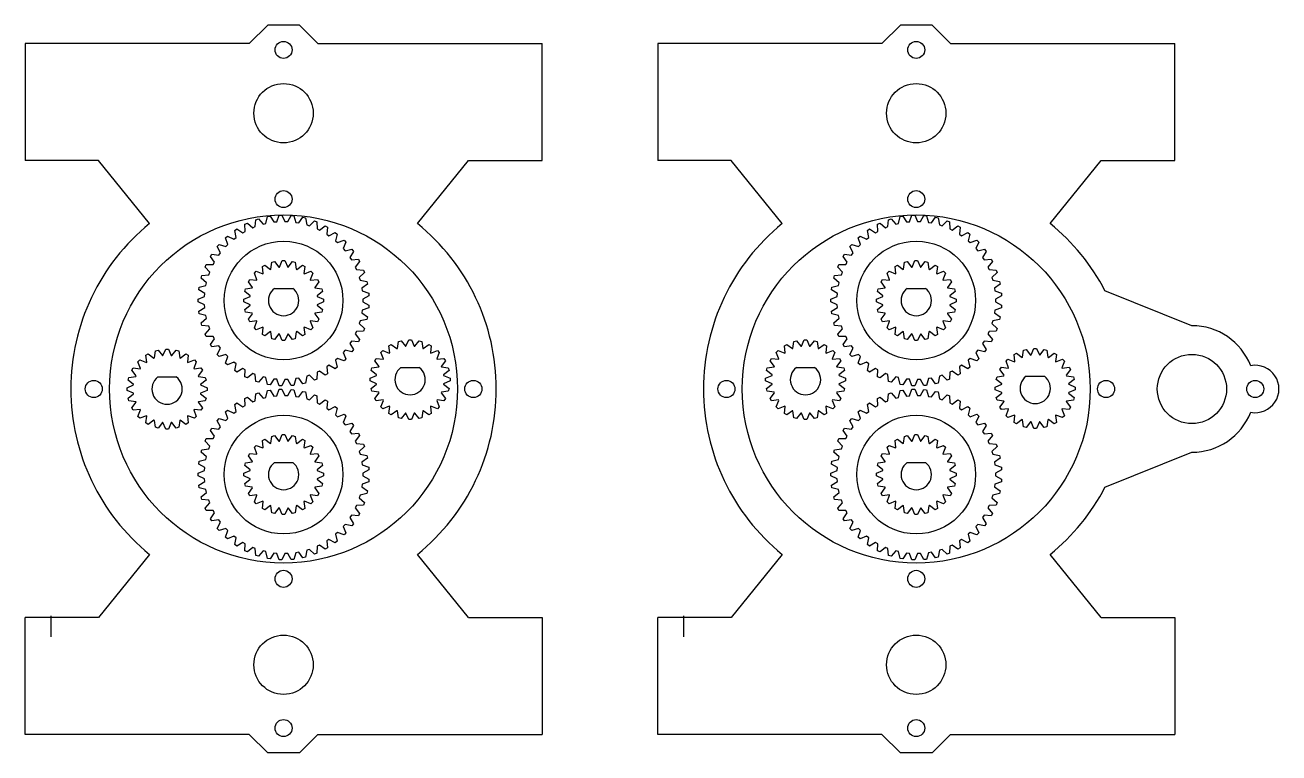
# Model space of a CAD drawing. Header units: inches. Extents: x -9.4 to 7.2, y 0.2 to 9.8.
# Drawn here: x -8.63 to -0.71, y 5.24 to 9.84 of the extents above; entities that cross this region are included whole.
import ezdxf

# ---------------------------------------------------------------- set-up
doc = ezdxf.new("R2010")
doc.units = ezdxf.units.IN
doc.header["$MEASUREMENT"] = 0
doc.layers.get('0').update_dxf_attribs({"lineweight": 25, "true_color": 0xffffff})

# ---------------------------------------------------------------- blocks, each defined once
blk = doc.blocks.new('bearing-gear')
for p, q in [((-0.2445, 0.4816), (-0.229, 0.4891)), ((-0.1751, 0.5109), (-0.1587, 0.5162)), ((-0.1294, 0.483), (-0.1125, 0.4872)), ((-0.1023, 0.5303), (-0.0853, 0.5333)), ((-0.0609, 0.4963), (-0.0436, 0.4981)), ((-0.0275, 0.5394), (-0.0102, 0.54)), ((0.0087, 0.4999), (0.0262, 0.4993)), ((0.0479, 0.5379), (0.065, 0.5361)), ((0.0782, 0.4938), (0.0954, 0.4908)), ((0.1223, 0.526), (0.139, 0.5219)), ((0.1462, 0.4782), (0.1628, 0.4728)), ((0.1943, 0.5039), (0.2103, 0.4974)), ((-0.3677, 0.3955), (-0.3549, 0.4071)), ((-0.3147, 0.3886), (-0.3009, 0.3993)), ((-0.3091, 0.4429), (-0.2948, 0.4525)), ((-0.2575, 0.4286), (-0.2424, 0.4373)), ((-0.1954, 0.4603), (-0.1792, 0.4668)), ((0.2113, 0.4532), (0.227, 0.4455)), ((0.2625, 0.472), (0.2775, 0.4633)), ((0.2723, 0.4193), (0.2868, 0.4096)), ((0.3257, 0.4308), (0.3393, 0.4202)), ((-0.4192, 0.3405), (-0.4081, 0.3537)), ((-0.3657, 0.341), (-0.3536, 0.3536)), ((0.328, 0.3774), (0.341, 0.3657)), ((0.3774, 0.328), (0.3886, 0.3147)), ((0.3825, 0.3813), (0.3944, 0.3689)), ((0.4318, 0.3244), (0.4419, 0.3104)), ((-0.4625, 0.2788), (-0.4534, 0.2935)), ((-0.4455, 0.227), (-0.4373, 0.2424)), ((-0.4096, 0.2868), (-0.3993, 0.3009)), ((0.4193, 0.2723), (0.4286, 0.2575)), ((0.4727, 0.2611), (0.4808, 0.2459)), ((-0.4968, 0.2118), (-0.4898, 0.2275)), ((-0.4728, 0.1628), (-0.4668, 0.1792)), ((0.4532, 0.2113), (0.4603, 0.1954)), ((0.5045, 0.1928), (0.5104, 0.1766)), ((-0.5359, 0.0666), (-0.5335, 0.0837)), ((-0.5215, 0.1406), (-0.5167, 0.1571)), ((-0.4908, 0.0954), (-0.4872, 0.1125)), ((0.4782, 0.1462), (0.483, 0.1294)), ((0.5264, 0.1207), (0.53, 0.1038)), ((-0.54, -0.0086), (-0.54, 0.0086)), ((-0.4993, 0.0262), (-0.4981, 0.0436)), ((0.4938, 0.0782), (0.4963, 0.0609)), ((0.4999, 0.0087), (0.4999, -0.0087)), ((0.5381, 0.0463), (0.5393, 0.0291)), ((-0.5335, -0.0837), (-0.5359, -0.0666)), ((-0.4981, -0.0436), (-0.4993, -0.0262)), ((0.4963, -0.0609), (0.4938, -0.0782)), ((0.5393, -0.0291), (0.5381, -0.0463)), ((-0.5167, -0.1571), (-0.5215, -0.1406)), ((-0.4872, -0.1125), (-0.4908, -0.0954)), ((0.483, -0.1294), (0.4782, -0.1462)), ((0.53, -0.1038), (0.5264, -0.1207)), ((-0.4898, -0.2275), (-0.4968, -0.2118)), ((-0.4668, -0.1792), (-0.4728, -0.1628)), ((-0.4373, -0.2424), (-0.4455, -0.227)), ((0.4603, -0.1954), (0.4532, -0.2113)), ((0.5104, -0.1766), (0.5045, -0.1928)), ((-0.4534, -0.2935), (-0.4625, -0.2788)), ((-0.3993, -0.3009), (-0.4096, -0.2868)), ((0.3886, -0.3147), (0.3774, -0.328)), ((0.4286, -0.2575), (0.4193, -0.2723)), ((0.4419, -0.3104), (0.4318, -0.3244)), ((0.4808, -0.2459), (0.4727, -0.2611)), ((-0.4081, -0.3537), (-0.4192, -0.3405)), ((-0.3549, -0.4071), (-0.3677, -0.3955)), ((-0.3536, -0.3536), (-0.3657, -0.341)), ((-0.3009, -0.3993), (-0.3147, -0.3886)), ((0.341, -0.3657), (0.328, -0.3774)), ((0.3944, -0.3689), (0.3825, -0.3813)), ((-0.2948, -0.4525), (-0.3091, -0.4429)), ((-0.2424, -0.4373), (-0.2575, -0.4286)), ((-0.1792, -0.4668), (-0.1954, -0.4603)), ((0.1628, -0.4728), (0.1462, -0.4782)), ((0.227, -0.4455), (0.2113, -0.4532)), ((0.2775, -0.4633), (0.2625, -0.472)), ((0.2868, -0.4096), (0.2723, -0.4193)), ((0.3393, -0.4202), (0.3257, -0.4308)), ((-0.229, -0.4891), (-0.2445, -0.4816)), ((-0.1587, -0.5162), (-0.1751, -0.5109)), ((-0.1125, -0.4872), (-0.1294, -0.483)), ((-0.0853, -0.5333), (-0.1023, -0.5303)), ((-0.0436, -0.4981), (-0.0609, -0.4963)), ((-0.0102, -0.54), (-0.0275, -0.5394)), ((0.0262, -0.4993), (0.0087, -0.4999)), ((0.065, -0.5361), (0.0479, -0.5379)), ((0.0954, -0.4908), (0.0782, -0.4938)), ((0.139, -0.5219), (0.1223, -0.526)), ((0.2103, -0.4974), (0.1943, -0.5039))]:
    blk.add_line(p, q)
at = {"color": 7, "true_color": 0x000000}
for p, q in [((-0.2424, 0.4373), (-0.2445, 0.4816)), ((-0.229, 0.4891), (-0.1954, 0.4603)), ((-0.1792, 0.4668), (-0.1751, 0.5109)), ((-0.1587, 0.5162), (-0.1294, 0.483)), ((-0.1125, 0.4872), (-0.1023, 0.5303)), ((-0.0853, 0.5333), (-0.0609, 0.4963)), ((-0.0436, 0.4981), (-0.0275, 0.5394)), ((-0.0102, 0.54), (0.0087, 0.4999)), ((0.0262, 0.4993), (0.0479, 0.5379)), ((0.065, 0.5361), (0.0782, 0.4938)), ((0.0954, 0.4908), (0.1223, 0.526)), ((0.139, 0.5219), (0.1462, 0.4782)), ((0.1628, 0.4728), (0.1943, 0.5039)), ((0.2103, 0.4974), (0.2113, 0.4532)), ((-0.3549, 0.4071), (-0.3147, 0.3886)), ((-0.3009, 0.3993), (-0.3091, 0.4429)), ((-0.2948, 0.4525), (-0.2575, 0.4286)), ((0.227, 0.4455), (0.2625, 0.472)), ((0.2775, 0.4633), (0.2723, 0.4193)), ((0.2868, 0.4096), (0.3257, 0.4308)), ((0.3393, 0.4202), (0.328, 0.3774)), ((-0.3993, 0.3009), (-0.4192, 0.3405)), ((-0.4081, 0.3537), (-0.3657, 0.341)), ((-0.3536, 0.3536), (-0.3677, 0.3955)), ((0.341, 0.3657), (0.3825, 0.3813)), ((0.3944, 0.3689), (0.3774, 0.328)), ((0.3886, 0.3147), (0.4318, 0.3244)), ((-0.4373, 0.2424), (-0.4625, 0.2788)), ((-0.4534, 0.2935), (-0.4096, 0.2868)), ((0.4419, 0.3104), (0.4193, 0.2723)), ((0.4286, 0.2575), (0.4727, 0.2611)), ((0.4808, 0.2459), (0.4532, 0.2113)), ((-0.5167, 0.1571), (-0.4728, 0.1628)), ((-0.4668, 0.1792), (-0.4968, 0.2118)), ((-0.4898, 0.2275), (-0.4455, 0.227)), ((0.4603, 0.1954), (0.5045, 0.1928)), ((0.5104, 0.1766), (0.4782, 0.1462)), ((-0.5335, 0.0837), (-0.4908, 0.0954)), ((-0.4872, 0.1125), (-0.5215, 0.1406)), ((0.483, 0.1294), (0.5264, 0.1207)), ((0.53, 0.1038), (0.4938, 0.0782)), ((-0.54, 0.0086), (-0.4993, 0.0262)), ((-0.4981, 0.0436), (-0.5359, 0.0666)), ((0.4963, 0.0609), (0.5381, 0.0463)), ((0.5393, 0.0291), (0.4999, 0.0087)), ((-0.4993, -0.0262), (-0.54, -0.0086)), ((-0.5359, -0.0666), (-0.4981, -0.0436)), ((0.4938, -0.0782), (0.53, -0.1038)), ((0.5381, -0.0463), (0.4963, -0.0609)), ((0.4999, -0.0087), (0.5393, -0.0291)), ((-0.4908, -0.0954), (-0.5335, -0.0837)), ((-0.5215, -0.1406), (-0.4872, -0.1125)), ((-0.4728, -0.1628), (-0.5167, -0.1571)), ((0.4782, -0.1462), (0.5104, -0.1766)), ((0.5264, -0.1207), (0.483, -0.1294)), ((-0.4968, -0.2118), (-0.4668, -0.1792)), ((-0.4455, -0.227), (-0.4898, -0.2275)), ((0.4532, -0.2113), (0.4808, -0.2459)), ((0.5045, -0.1928), (0.4603, -0.1954)), ((-0.4625, -0.2788), (-0.4373, -0.2424)), ((-0.4096, -0.2868), (-0.4534, -0.2935)), ((-0.4192, -0.3405), (-0.3993, -0.3009)), ((0.4318, -0.3244), (0.3886, -0.3147)), ((0.4193, -0.2723), (0.4419, -0.3104)), ((0.4727, -0.2611), (0.4286, -0.2575)), ((-0.3657, -0.341), (-0.4081, -0.3537)), ((-0.3677, -0.3955), (-0.3536, -0.3536)), ((-0.3147, -0.3886), (-0.3549, -0.4071)), ((0.328, -0.3774), (0.3393, -0.4202)), ((0.3825, -0.3813), (0.341, -0.3657)), ((0.3774, -0.328), (0.3944, -0.3689)), ((-0.3091, -0.4429), (-0.3009, -0.3993)), ((-0.2575, -0.4286), (-0.2948, -0.4525)), ((-0.2445, -0.4816), (-0.2424, -0.4373)), ((-0.1954, -0.4603), (-0.229, -0.4891)), ((-0.1751, -0.5109), (-0.1792, -0.4668)), ((0.1943, -0.5039), (0.1628, -0.4728)), ((0.2113, -0.4532), (0.2103, -0.4974)), ((0.2625, -0.472), (0.227, -0.4455)), ((0.2723, -0.4193), (0.2775, -0.4633)), ((0.3257, -0.4308), (0.2868, -0.4096)), ((-0.1294, -0.483), (-0.1587, -0.5162)), ((-0.1023, -0.5303), (-0.1125, -0.4872)), ((-0.0609, -0.4963), (-0.0853, -0.5333)), ((-0.0275, -0.5394), (-0.0436, -0.4981)), ((0.0087, -0.4999), (-0.0102, -0.54)), ((0.0479, -0.5379), (0.0262, -0.4993)), ((0.0782, -0.4938), (0.065, -0.5361)), ((0.1223, -0.526), (0.0954, -0.4908)), ((0.1462, -0.4782), (0.139, -0.5219))]:
    blk.add_line(p, q, dxfattribs=at)

msp = doc.modelspace()

# ---------------------------------------------------------------- linework, layer by layer
for p, q in [((-7.2167, 9.7243), (-7.1, 9.8409)), ((-6.9, 9.8409), (-7.1, 9.8409)), ((-6.7834, 9.7243), (-6.9, 9.8409)), ((-3.2166, 9.7242), (-3.1, 9.8408)), ((-2.9, 9.8408), (-3.1, 9.8408)), ((-2.7834, 9.7242), (-2.9, 9.8408)), ((-8.6341, 9.7243), (-8.6341, 8.9848)), ((-7.2167, 9.7243), (-8.6341, 9.7243)), ((-6.7834, 9.7243), (-5.3659, 9.7243)), ((-5.3659, 8.9848), (-5.3659, 9.7243)), ((-4.6341, 9.7242), (-4.6341, 8.9848)), ((-3.2166, 9.7242), (-4.6341, 9.7242)), ((-2.7834, 9.7242), (-1.3659, 9.7242)), ((-1.3659, 8.9848), (-1.3659, 9.7242)), ((-8.1702, 8.9848), (-8.6341, 8.9848)), ((-7.847, 8.586), (-8.1702, 8.9848)), ((-6.1531, 8.586), (-5.8299, 8.9848)), ((-5.8299, 8.9848), (-5.3659, 8.9848)), ((-4.1701, 8.9848), (-4.6341, 8.9848)), ((-3.8469, 8.5859), (-4.1701, 8.9848)), ((-2.1531, 8.5859), (-1.8299, 8.9848)), ((-1.8299, 8.9848), (-1.3659, 8.9848)), ((-7.0733, 8.3416), (-7.0567, 8.3461)), ((-7.0083, 8.3524), (-6.991, 8.3524)), ((-6.9426, 8.3461), (-6.926, 8.3416)), ((-3.0733, 8.3416), (-3.0567, 8.3461)), ((-3.0083, 8.3524), (-2.991, 8.3524)), ((-2.9426, 8.3461), (-2.926, 8.3416)), ((-7.1842, 8.2724), (-7.1721, 8.2846)), ((-7.1333, 8.3143), (-7.1184, 8.3229)), ((-7.1309, 8.2682), (-7.1282, 8.2703)), ((-7.0829, 8.2965), (-7.0797, 8.2978)), ((-7.0292, 8.3113), (-7.0258, 8.3118)), ((-6.9735, 8.3118), (-6.9701, 8.3113)), ((-6.9196, 8.2978), (-6.9164, 8.2965)), ((-6.8809, 8.3229), (-6.866, 8.3143)), ((-6.8711, 8.2703), (-6.8684, 8.2682)), ((-6.8272, 8.2846), (-6.815, 8.2724)), ((-3.1842, 8.2724), (-3.1721, 8.2846)), ((-3.1333, 8.3143), (-3.1184, 8.3229)), ((-3.1309, 8.2682), (-3.1282, 8.2703)), ((-3.0829, 8.2965), (-3.0797, 8.2978)), ((-3.0292, 8.3113), (-3.0258, 8.3118)), ((-2.9735, 8.3118), (-2.9701, 8.3113)), ((-2.9196, 8.2978), (-2.9164, 8.2965)), ((-2.8809, 8.3229), (-2.866, 8.3143)), ((-2.8711, 8.2703), (-2.8684, 8.2682)), ((-2.8272, 8.2846), (-2.815, 8.2724)), ((-7.2457, 8.157), (-7.2413, 8.1737)), ((-7.2226, 8.2188), (-7.214, 8.2337)), ((-7.1974, 8.1801), (-7.1961, 8.1832)), ((-7.1699, 8.2285), (-7.1679, 8.2312)), ((-6.8314, 8.2312), (-6.8293, 8.2285)), ((-6.8032, 8.1832), (-6.8019, 8.1801)), ((-6.7853, 8.2337), (-6.7767, 8.2188)), ((-6.758, 8.1737), (-6.7536, 8.157)), ((-3.2457, 8.157), (-3.2413, 8.1737)), ((-3.2226, 8.2188), (-3.214, 8.2337)), ((-3.1974, 8.1801), (-3.1961, 8.1832)), ((-3.1699, 8.2285), (-3.1679, 8.2312)), ((-2.8314, 8.2312), (-2.8293, 8.2285)), ((-2.8032, 8.1832), (-2.8019, 8.1801)), ((-2.7853, 8.2337), (-2.7767, 8.2188)), ((-2.758, 8.1737), (-2.7536, 8.157)), ((-7.2521, 8.0914), (-7.2521, 8.1086)), ((-7.2114, 8.1262), (-7.211, 8.1295)), ((-6.7883, 8.1295), (-6.7879, 8.1262)), ((-6.7472, 8.1086), (-6.7472, 8.0914)), ((-3.2521, 8.0914), (-3.2521, 8.1086)), ((-3.2114, 8.1262), (-3.211, 8.1295)), ((-2.7883, 8.1295), (-2.7879, 8.1262)), ((-2.7472, 8.1086), (-2.7472, 8.0914)), ((-1.2569, 7.9408), (-1.8066, 8.1616)), ((-7.2413, 8.0263), (-7.2457, 8.043)), ((-7.211, 8.0705), (-7.2114, 8.0738)), ((-7.1961, 8.0168), (-7.1974, 8.0199)), ((-6.8019, 8.0199), (-6.8032, 8.0168)), ((-6.7879, 8.0738), (-6.7883, 8.0705)), ((-6.7536, 8.043), (-6.758, 8.0263)), ((-3.2413, 8.0263), (-3.2457, 8.043)), ((-3.211, 8.0705), (-3.2114, 8.0738)), ((-3.1961, 8.0168), (-3.1974, 8.0199)), ((-2.8019, 8.0199), (-2.8032, 8.0168)), ((-2.7879, 8.0738), (-2.7883, 8.0705)), ((-2.7536, 8.043), (-2.758, 8.0263)), ((-7.214, 7.9663), (-7.2226, 7.9812)), ((-7.1721, 7.9154), (-7.1842, 7.9276)), ((-7.1679, 7.9688), (-7.1699, 7.9715)), ((-7.1282, 7.9297), (-7.1309, 7.9318)), ((-6.8684, 7.9318), (-6.8711, 7.9297)), ((-6.8293, 7.9715), (-6.8314, 7.9688)), ((-6.815, 7.9276), (-6.8272, 7.9154)), ((-6.7767, 7.9812), (-6.7853, 7.9663)), ((-3.214, 7.9663), (-3.2226, 7.9812)), ((-3.1721, 7.9154), (-3.1842, 7.9276)), ((-3.1679, 7.9688), (-3.1699, 7.9715)), ((-3.1282, 7.9297), (-3.1309, 7.9318)), ((-2.8684, 7.9318), (-2.8711, 7.9297)), ((-2.8293, 7.9715), (-2.8314, 7.9688)), ((-2.815, 7.9276), (-2.8272, 7.9154)), ((-2.7767, 7.9812), (-2.7853, 7.9663)), ((-7.1184, 7.8771), (-7.1333, 7.8857)), ((-7.0797, 7.9022), (-7.0829, 7.9035)), ((-7.0567, 7.8539), (-7.0733, 7.8584)), ((-7.0258, 7.8882), (-7.0292, 7.8887)), ((-6.9701, 7.8887), (-6.9735, 7.8882)), ((-6.926, 7.8584), (-6.9426, 7.8539)), ((-6.9164, 7.9035), (-6.9196, 7.9022)), ((-6.866, 7.8857), (-6.8809, 7.8771)), ((-6.2086, 7.8524), (-6.1914, 7.8524)), ((-3.7086, 7.8524), (-3.6914, 7.8524)), ((-3.1184, 7.8771), (-3.1333, 7.8857)), ((-3.0797, 7.9022), (-3.0829, 7.9035)), ((-3.0567, 7.8539), (-3.0733, 7.8584)), ((-3.0258, 7.8882), (-3.0292, 7.8887)), ((-2.9701, 7.8887), (-2.9735, 7.8882)), ((-2.926, 7.8584), (-2.9426, 7.8539)), ((-2.9164, 7.9035), (-2.9196, 7.9022)), ((-2.866, 7.8857), (-2.8809, 7.8771)), ((-7.8099, 7.7818), (-7.7933, 7.7863)), ((-7.7449, 7.7926), (-7.7277, 7.7926)), ((-7.6793, 7.7863), (-7.6626, 7.7818)), ((-6.991, 7.8476), (-7.0083, 7.8476)), ((-6.3846, 7.7724), (-6.3724, 7.7846)), ((-6.3337, 7.8143), (-6.3188, 7.8229)), ((-6.3312, 7.7682), (-6.3285, 7.7703)), ((-6.2832, 7.7965), (-6.2801, 7.7978)), ((-6.2737, 7.8416), (-6.257, 7.8461)), ((-6.2295, 7.8113), (-6.2262, 7.8118)), ((-6.1738, 7.8118), (-6.1705, 7.8113)), ((-6.143, 7.8461), (-6.1263, 7.8416)), ((-6.1199, 7.7978), (-6.1168, 7.7965)), ((-6.0812, 7.8229), (-6.0663, 7.8143)), ((-6.0715, 7.7703), (-6.0688, 7.7682)), ((-6.0276, 7.7846), (-6.0154, 7.7724)), ((-3.8846, 7.7724), (-3.8724, 7.7846)), ((-3.8337, 7.8143), (-3.8188, 7.8229)), ((-3.8312, 7.7682), (-3.8285, 7.7703)), ((-3.7832, 7.7965), (-3.7801, 7.7978)), ((-3.7737, 7.8416), (-3.757, 7.8461)), ((-3.7295, 7.8113), (-3.7262, 7.8118)), ((-3.6738, 7.8118), (-3.6705, 7.8113)), ((-3.643, 7.8461), (-3.6263, 7.8416)), ((-3.6199, 7.7978), (-3.6168, 7.7965)), ((-3.5812, 7.8229), (-3.5663, 7.8143)), ((-3.5715, 7.7703), (-3.5688, 7.7682)), ((-3.5276, 7.7846), (-3.5154, 7.7724)), ((-2.991, 7.8476), (-3.0083, 7.8476)), ((-2.3212, 7.7859), (-2.3045, 7.7903)), ((-2.2561, 7.7967), (-2.2389, 7.7967)), ((-2.1905, 7.7903), (-2.1738, 7.7859)), ((-7.9209, 7.7126), (-7.9087, 7.7248)), ((-7.87, 7.7545), (-7.855, 7.7631)), ((-7.8675, 7.7084), (-7.8648, 7.7105)), ((-7.8195, 7.7367), (-7.8164, 7.738)), ((-7.7658, 7.7515), (-7.7624, 7.7519)), ((-7.7101, 7.7519), (-7.7067, 7.7515)), ((-7.6562, 7.738), (-7.6531, 7.7367)), ((-7.6175, 7.7631), (-7.6026, 7.7545)), ((-7.6077, 7.7105), (-7.605, 7.7084)), ((-7.5639, 7.7248), (-7.5517, 7.7126)), ((-6.4229, 7.7188), (-6.4143, 7.7337)), ((-6.3703, 7.7285), (-6.3682, 7.7312)), ((-6.0318, 7.7312), (-6.0297, 7.7285)), ((-5.9857, 7.7337), (-5.9771, 7.7188)), ((-3.9229, 7.7188), (-3.9143, 7.7337)), ((-3.8703, 7.7285), (-3.8682, 7.7312)), ((-3.5318, 7.7312), (-3.5297, 7.7285)), ((-3.4857, 7.7337), (-3.4771, 7.7188)), ((-2.4321, 7.7167), (-2.4199, 7.7288)), ((-2.3812, 7.7586), (-2.3663, 7.7672)), ((-2.3787, 7.7125), (-2.376, 7.7145)), ((-2.3307, 7.7407), (-2.3276, 7.742)), ((-2.277, 7.7556), (-2.2737, 7.756)), ((-2.2213, 7.756), (-2.218, 7.7556)), ((-2.1674, 7.742), (-2.1643, 7.7407)), ((-2.1288, 7.7672), (-2.1138, 7.7586)), ((-2.119, 7.7145), (-2.1163, 7.7125)), ((-2.0751, 7.7288), (-2.0629, 7.7167)), ((-7.9824, 7.5972), (-7.9779, 7.6139)), ((-7.9592, 7.6589), (-7.9506, 7.6739)), ((-7.9341, 7.6203), (-7.9328, 7.6234)), ((-7.9066, 7.6687), (-7.9045, 7.6714)), ((-7.568, 7.6714), (-7.566, 7.6687)), ((-7.5398, 7.6234), (-7.5385, 7.6203)), ((-7.522, 7.6739), (-7.5133, 7.6589)), ((-7.4947, 7.6139), (-7.4902, 7.5972)), ((-6.4461, 7.657), (-6.4416, 7.6737)), ((-6.4118, 7.6262), (-6.4113, 7.6295)), ((-6.3978, 7.6801), (-6.3965, 7.6832)), ((-6.0035, 7.6832), (-6.0022, 7.6801)), ((-5.9887, 7.6295), (-5.9882, 7.6262)), ((-5.9584, 7.6737), (-5.9539, 7.657)), ((-3.9461, 7.657), (-3.9416, 7.6737)), ((-3.9118, 7.6262), (-3.9113, 7.6295)), ((-3.8978, 7.6801), (-3.8965, 7.6832)), ((-3.5035, 7.6832), (-3.5022, 7.6801)), ((-3.4887, 7.6295), (-3.4882, 7.6262)), ((-3.4584, 7.6737), (-3.4539, 7.657)), ((-2.4936, 7.6013), (-2.4891, 7.6179)), ((-2.4704, 7.663), (-2.4618, 7.6779)), ((-2.4453, 7.6243), (-2.444, 7.6275)), ((-2.4178, 7.6728), (-2.4157, 7.6755)), ((-2.0793, 7.6755), (-2.0772, 7.6728)), ((-2.051, 7.6275), (-2.0497, 7.6243)), ((-2.0332, 7.6779), (-2.0246, 7.663)), ((-2.0059, 7.6179), (-2.0014, 7.6013)), ((-7.9887, 7.5316), (-7.9887, 7.5488)), ((-7.948, 7.5664), (-7.9476, 7.5697)), ((-7.525, 7.5697), (-7.5245, 7.5664)), ((-7.4838, 7.5488), (-7.4838, 7.5316)), ((-6.4524, 7.5914), (-6.4524, 7.6086)), ((-6.4416, 7.5263), (-6.4461, 7.543)), ((-6.4113, 7.5705), (-6.4118, 7.5738)), ((-5.9882, 7.5738), (-5.9887, 7.5705)), ((-5.9539, 7.543), (-5.9584, 7.5263)), ((-5.9476, 7.6086), (-5.9476, 7.5914)), ((-3.9524, 7.5914), (-3.9524, 7.6086)), ((-3.9416, 7.5263), (-3.9461, 7.543)), ((-3.9113, 7.5705), (-3.9118, 7.5738)), ((-3.4882, 7.5738), (-3.4887, 7.5705)), ((-3.4539, 7.543), (-3.4584, 7.5263)), ((-3.4476, 7.6086), (-3.4476, 7.5914)), ((-2.5, 7.5356), (-2.5, 7.5529)), ((-2.4593, 7.5704), (-2.4588, 7.5738)), ((-2.0362, 7.5738), (-2.0357, 7.5704)), ((-1.9951, 7.5529), (-1.9951, 7.5356)), ((-7.9779, 7.4665), (-7.9824, 7.4832)), ((-7.9476, 7.5107), (-7.948, 7.514)), ((-7.9328, 7.457), (-7.9341, 7.4601)), ((-7.5385, 7.4601), (-7.5398, 7.457)), ((-7.5245, 7.514), (-7.525, 7.5107)), ((-7.4902, 7.4832), (-7.4947, 7.4665)), ((-6.4143, 7.4663), (-6.4229, 7.4812)), ((-6.3965, 7.5168), (-6.3978, 7.5199)), ((-6.3682, 7.4688), (-6.3703, 7.4715)), ((-6.0297, 7.4715), (-6.0318, 7.4688)), ((-6.0022, 7.5199), (-6.0035, 7.5168)), ((-5.9771, 7.4812), (-5.9857, 7.4663)), ((-3.9143, 7.4663), (-3.9229, 7.4812)), ((-3.8965, 7.5168), (-3.8978, 7.5199)), ((-3.8682, 7.4688), (-3.8703, 7.4715)), ((-3.5297, 7.4715), (-3.5318, 7.4688)), ((-3.5022, 7.5199), (-3.5035, 7.5168)), ((-3.4771, 7.4812), (-3.4857, 7.4663)), ((-2.4891, 7.4706), (-2.4936, 7.4872)), ((-2.4588, 7.5147), (-2.4593, 7.5181)), ((-2.444, 7.461), (-2.4453, 7.4642)), ((-2.0497, 7.4642), (-2.051, 7.461)), ((-2.0357, 7.5181), (-2.0362, 7.5147)), ((-2.0014, 7.4872), (-2.0059, 7.4706)), ((-7.9506, 7.4065), (-7.9592, 7.4214)), ((-7.9045, 7.409), (-7.9066, 7.4116)), ((-7.566, 7.4116), (-7.568, 7.409)), ((-7.5133, 7.4214), (-7.522, 7.4065)), ((-6.3724, 7.4154), (-6.3846, 7.4276)), ((-6.3188, 7.3771), (-6.3337, 7.3857)), ((-6.3285, 7.4297), (-6.3312, 7.4318)), ((-6.2801, 7.4022), (-6.2832, 7.4035)), ((-6.2262, 7.3882), (-6.2295, 7.3887)), ((-6.1705, 7.3887), (-6.1738, 7.3882)), ((-6.1168, 7.4035), (-6.1199, 7.4022)), ((-6.0663, 7.3857), (-6.0812, 7.3771)), ((-6.0688, 7.4318), (-6.0715, 7.4297)), ((-6.0154, 7.4276), (-6.0276, 7.4154)), ((-3.8724, 7.4154), (-3.8846, 7.4276)), ((-3.8188, 7.3771), (-3.8337, 7.3857)), ((-3.8285, 7.4297), (-3.8312, 7.4318)), ((-3.7801, 7.4022), (-3.7832, 7.4035)), ((-3.7262, 7.3882), (-3.7295, 7.3887)), ((-3.6705, 7.3887), (-3.6738, 7.3882)), ((-3.6168, 7.4035), (-3.6199, 7.4022)), ((-3.5663, 7.3857), (-3.5812, 7.3771)), ((-3.5688, 7.4318), (-3.5715, 7.4297)), ((-3.5154, 7.4276), (-3.5276, 7.4154)), ((-2.4618, 7.4106), (-2.4704, 7.4255)), ((-2.4157, 7.413), (-2.4178, 7.4157)), ((-2.376, 7.3739), (-2.3787, 7.376)), ((-2.1163, 7.376), (-2.119, 7.3739)), ((-2.0772, 7.4157), (-2.0793, 7.413)), ((-2.0246, 7.4255), (-2.0332, 7.4106)), ((-7.9087, 7.3556), (-7.9209, 7.3678)), ((-7.855, 7.3172), (-7.87, 7.3259)), ((-7.8648, 7.3699), (-7.8675, 7.3719)), ((-7.8164, 7.3424), (-7.8195, 7.3437)), ((-7.7933, 7.2941), (-7.8099, 7.2986)), ((-7.7624, 7.3284), (-7.7658, 7.3289)), ((-7.7067, 7.3289), (-7.7101, 7.3284)), ((-7.6626, 7.2986), (-7.6793, 7.2941)), ((-7.6531, 7.3437), (-7.6562, 7.3424)), ((-7.6026, 7.3259), (-7.6175, 7.3172)), ((-7.605, 7.3719), (-7.6077, 7.3699)), ((-7.5517, 7.3678), (-7.5639, 7.3556)), ((-6.257, 7.3539), (-6.2737, 7.3584)), ((-6.1914, 7.3476), (-6.2086, 7.3476)), ((-6.1263, 7.3584), (-6.143, 7.3539)), ((-3.757, 7.3539), (-3.7737, 7.3584)), ((-3.6914, 7.3476), (-3.7086, 7.3476)), ((-3.6263, 7.3584), (-3.643, 7.3539)), ((-2.4199, 7.3596), (-2.4321, 7.3718)), ((-2.3663, 7.3213), (-2.3812, 7.3299)), ((-2.3276, 7.3465), (-2.3307, 7.3478)), ((-2.3045, 7.2982), (-2.3212, 7.3026)), ((-2.2737, 7.3325), (-2.277, 7.3329)), ((-2.218, 7.3329), (-2.2213, 7.3325)), ((-2.1738, 7.3026), (-2.1905, 7.2982)), ((-2.1643, 7.3478), (-2.1674, 7.3465)), ((-2.1138, 7.3299), (-2.1288, 7.3213)), ((-2.0629, 7.3718), (-2.0751, 7.3596)), ((-7.7277, 7.2877), (-7.7449, 7.2877)), ((-7.1333, 7.2143), (-7.1184, 7.2229)), ((-7.0733, 7.2416), (-7.0567, 7.2461)), ((-7.0083, 7.2524), (-6.991, 7.2524)), ((-6.9426, 7.2461), (-6.926, 7.2416)), ((-6.8809, 7.2229), (-6.866, 7.2143)), ((-3.1333, 7.2143), (-3.1184, 7.2229)), ((-3.0733, 7.2416), (-3.0567, 7.2461)), ((-3.0083, 7.2524), (-2.991, 7.2524)), ((-2.9426, 7.2461), (-2.926, 7.2416)), ((-2.8809, 7.2229), (-2.866, 7.2143)), ((-2.2389, 7.2918), (-2.2561, 7.2918)), ((-7.1842, 7.1724), (-7.1721, 7.1846)), ((-7.1309, 7.1682), (-7.1282, 7.1703)), ((-7.0829, 7.1965), (-7.0797, 7.1978)), ((-7.0292, 7.2113), (-7.0258, 7.2118)), ((-6.9735, 7.2118), (-6.9701, 7.2113)), ((-6.9196, 7.1978), (-6.9164, 7.1965)), ((-6.8711, 7.1703), (-6.8684, 7.1682)), ((-6.8272, 7.1846), (-6.815, 7.1724)), ((-3.1842, 7.1724), (-3.1721, 7.1846)), ((-3.1309, 7.1682), (-3.1282, 7.1703)), ((-3.0829, 7.1965), (-3.0797, 7.1978)), ((-3.0292, 7.2113), (-3.0258, 7.2118)), ((-2.9735, 7.2118), (-2.9701, 7.2113)), ((-2.9196, 7.1978), (-2.9164, 7.1965)), ((-2.8711, 7.1703), (-2.8684, 7.1682)), ((-2.8272, 7.1846), (-2.815, 7.1724)), ((-1.8065, 6.9201), (-1.2569, 7.1408)), ((-7.2457, 7.057), (-7.2413, 7.0737)), ((-7.2226, 7.1188), (-7.214, 7.1337)), ((-7.1974, 7.0801), (-7.1961, 7.0832)), ((-7.1699, 7.1285), (-7.1679, 7.1312)), ((-6.8314, 7.1312), (-6.8293, 7.1285)), ((-6.8032, 7.0832), (-6.8019, 7.0801)), ((-6.7853, 7.1337), (-6.7767, 7.1188)), ((-6.758, 7.0737), (-6.7536, 7.057)), ((-3.2457, 7.057), (-3.2413, 7.0737)), ((-3.2226, 7.1188), (-3.214, 7.1337)), ((-3.1974, 7.0801), (-3.1961, 7.0832)), ((-3.1699, 7.1285), (-3.1679, 7.1312)), ((-2.8314, 7.1312), (-2.8293, 7.1285)), ((-2.8032, 7.0832), (-2.8019, 7.0801)), ((-2.7853, 7.1337), (-2.7767, 7.1188)), ((-2.758, 7.0737), (-2.7536, 7.057)), ((-7.2521, 6.9914), (-7.2521, 7.0086)), ((-7.2114, 7.0262), (-7.211, 7.0295)), ((-6.7883, 7.0295), (-6.7879, 7.0262)), ((-6.7472, 7.0086), (-6.7472, 6.9914)), ((-3.2521, 6.9914), (-3.2521, 7.0086)), ((-3.2114, 7.0262), (-3.211, 7.0295)), ((-2.7883, 7.0295), (-2.7879, 7.0262)), ((-2.7472, 7.0086), (-2.7472, 6.9914)), ((-7.2413, 6.9263), (-7.2457, 6.943)), ((-7.211, 6.9705), (-7.2114, 6.9738)), ((-7.1961, 6.9168), (-7.1974, 6.9199)), ((-6.8019, 6.9199), (-6.8032, 6.9168)), ((-6.7879, 6.9738), (-6.7883, 6.9705)), ((-6.7536, 6.943), (-6.758, 6.9263)), ((-3.2413, 6.9263), (-3.2457, 6.943)), ((-3.211, 6.9705), (-3.2114, 6.9738)), ((-3.1961, 6.9168), (-3.1974, 6.9199)), ((-2.8019, 6.9199), (-2.8032, 6.9168)), ((-2.7879, 6.9738), (-2.7883, 6.9705)), ((-2.7536, 6.943), (-2.758, 6.9263)), ((-7.214, 6.8663), (-7.2226, 6.8812)), ((-7.1721, 6.8154), (-7.1842, 6.8276)), ((-7.1679, 6.8688), (-7.1699, 6.8715)), ((-7.1282, 6.8297), (-7.1309, 6.8318)), ((-6.8684, 6.8318), (-6.8711, 6.8297)), ((-6.8293, 6.8715), (-6.8314, 6.8688)), ((-6.815, 6.8276), (-6.8272, 6.8154)), ((-6.7767, 6.8812), (-6.7853, 6.8663)), ((-3.214, 6.8663), (-3.2226, 6.8812)), ((-3.1721, 6.8154), (-3.1842, 6.8276)), ((-3.1679, 6.8688), (-3.1699, 6.8715)), ((-3.1282, 6.8297), (-3.1309, 6.8318)), ((-2.8684, 6.8318), (-2.8711, 6.8297)), ((-2.8293, 6.8715), (-2.8314, 6.8688)), ((-2.815, 6.8276), (-2.8272, 6.8154)), ((-2.7767, 6.8812), (-2.7853, 6.8663)), ((-7.1184, 6.7771), (-7.1333, 6.7857)), ((-7.0797, 6.8022), (-7.0829, 6.8035)), ((-7.0567, 6.7539), (-7.0733, 6.7584)), ((-7.0258, 6.7882), (-7.0292, 6.7887)), ((-6.991, 6.7476), (-7.0083, 6.7476)), ((-6.9701, 6.7887), (-6.9735, 6.7882)), ((-6.926, 6.7584), (-6.9426, 6.7539)), ((-6.9164, 6.8035), (-6.9196, 6.8022)), ((-6.866, 6.7857), (-6.8809, 6.7771)), ((-3.1184, 6.7771), (-3.1333, 6.7857)), ((-3.0797, 6.8022), (-3.0829, 6.8035)), ((-3.0567, 6.7539), (-3.0733, 6.7584)), ((-3.0258, 6.7882), (-3.0292, 6.7887)), ((-2.991, 6.7476), (-3.0083, 6.7476)), ((-2.9701, 6.7887), (-2.9735, 6.7882)), ((-2.926, 6.7584), (-2.9426, 6.7539)), ((-2.9164, 6.8035), (-2.9196, 6.8022)), ((-2.866, 6.7857), (-2.8809, 6.7771)), ((-7.847, 6.4957), (-8.1702, 6.0968)), ((-5.8299, 6.0968), (-6.1531, 6.4957)), ((-3.8469, 6.4956), (-4.1701, 6.0967)), ((-1.8299, 6.0967), (-2.1531, 6.4956)), ((-8.1702, 6.0968), (-8.6341, 6.0968)), ((-8.6341, 5.3574), (-8.6341, 6.0968)), ((-5.8299, 6.0968), (-5.3659, 6.0968)), ((-5.3659, 6.0968), (-5.3659, 5.3574)), ((-4.1701, 6.0967), (-4.6341, 6.0967)), ((-4.6341, 5.3573), (-4.6341, 6.0967)), ((-1.8299, 6.0967), (-1.3659, 6.0967)), ((-1.3659, 6.0967), (-1.3659, 5.3573)), ((-7.2166, 5.3574), (-8.6341, 5.3574)), ((-7.2166, 5.3574), (-7.1, 5.2408)), ((-6.7833, 5.3574), (-6.9, 5.2408)), ((-6.7833, 5.3574), (-5.3659, 5.3574)), ((-3.2166, 5.3573), (-4.634, 5.3573)), ((-3.2166, 5.3573), (-3.0999, 5.2407)), ((-2.7833, 5.3573), (-2.8999, 5.2407)), ((-2.7833, 5.3573), (-1.3658, 5.3573)), ((-6.9, 5.2408), (-7.1, 5.2408)), ((-2.8999, 5.2407), (-3.0999, 5.2407))]:
    msp.add_line(p, q)
at = {"color": 7, "true_color": 0x000000}
for p, q in [((-7.0797, 8.2978), (-7.0733, 8.3416)), ((-7.0567, 8.3461), (-7.0292, 8.3113)), ((-7.0258, 8.3118), (-7.0083, 8.3524)), ((-6.991, 8.3524), (-6.9735, 8.3118)), ((-6.9701, 8.3113), (-6.9426, 8.3461)), ((-6.926, 8.3416), (-6.9196, 8.2978)), ((-3.0797, 8.2978), (-3.0733, 8.3416)), ((-3.0567, 8.3461), (-3.0292, 8.3113)), ((-3.0258, 8.3118), (-3.0083, 8.3524)), ((-2.991, 8.3524), (-2.9735, 8.3118)), ((-2.9701, 8.3113), (-2.9426, 8.3461)), ((-2.926, 8.3416), (-2.9196, 8.2978)), ((-7.1679, 8.2312), (-7.1842, 8.2724)), ((-7.1721, 8.2846), (-7.1309, 8.2682)), ((-7.1282, 8.2703), (-7.1333, 8.3143)), ((-7.1184, 8.3229), (-7.0829, 8.2965)), ((-6.9164, 8.2965), (-6.8809, 8.3229)), ((-6.866, 8.3143), (-6.8711, 8.2703)), ((-6.8684, 8.2682), (-6.8272, 8.2846)), ((-6.815, 8.2724), (-6.8314, 8.2312)), ((-3.1679, 8.2312), (-3.1842, 8.2724)), ((-3.1721, 8.2846), (-3.1309, 8.2682)), ((-3.1282, 8.2703), (-3.1333, 8.3143)), ((-3.1184, 8.3229), (-3.0829, 8.2965)), ((-2.9164, 8.2965), (-2.8809, 8.3229)), ((-2.866, 8.3143), (-2.8711, 8.2703)), ((-2.8684, 8.2682), (-2.8272, 8.2846)), ((-2.815, 8.2724), (-2.8314, 8.2312)), ((-7.2413, 8.1737), (-7.1974, 8.1801)), ((-7.1961, 8.1832), (-7.2226, 8.2188)), ((-7.214, 8.2337), (-7.1699, 8.2285)), ((-6.8293, 8.2285), (-6.7853, 8.2337)), ((-6.7767, 8.2188), (-6.8032, 8.1832)), ((-6.8019, 8.1801), (-6.758, 8.1737)), ((-3.2413, 8.1737), (-3.1974, 8.1801)), ((-3.1961, 8.1832), (-3.2226, 8.2188)), ((-3.214, 8.2337), (-3.1699, 8.2285)), ((-2.8293, 8.2285), (-2.7853, 8.2337)), ((-2.7767, 8.2188), (-2.8032, 8.1832)), ((-2.8019, 8.1801), (-2.758, 8.1737)), ((-7.2521, 8.1086), (-7.2114, 8.1262)), ((-7.2114, 8.0738), (-7.2521, 8.0914)), ((-7.211, 8.1295), (-7.2457, 8.157)), ((-6.7536, 8.157), (-6.7883, 8.1295)), ((-6.7879, 8.1262), (-6.7472, 8.1086)), ((-6.7472, 8.0914), (-6.7879, 8.0738)), ((-3.2521, 8.1086), (-3.2114, 8.1262)), ((-3.2114, 8.0738), (-3.2521, 8.0914)), ((-3.211, 8.1295), (-3.2457, 8.157)), ((-2.7536, 8.157), (-2.7883, 8.1295)), ((-2.7879, 8.1262), (-2.7472, 8.1086)), ((-2.7472, 8.0914), (-2.7879, 8.0738)), ((-7.2457, 8.043), (-7.211, 8.0705)), ((-7.1974, 8.0199), (-7.2413, 8.0263)), ((-7.2226, 7.9812), (-7.1961, 8.0168)), ((-6.8032, 8.0168), (-6.7767, 7.9812)), ((-6.758, 8.0263), (-6.8019, 8.0199)), ((-6.7883, 8.0705), (-6.7536, 8.043)), ((-3.2457, 8.043), (-3.211, 8.0705)), ((-3.1974, 8.0199), (-3.2413, 8.0263)), ((-3.2226, 7.9812), (-3.1961, 8.0168)), ((-2.8032, 8.0168), (-2.7767, 7.9812)), ((-2.758, 8.0263), (-2.8019, 8.0199)), ((-2.7883, 8.0705), (-2.7536, 8.043)), ((-7.1699, 7.9715), (-7.214, 7.9663)), ((-7.1842, 7.9276), (-7.1679, 7.9688)), ((-7.1309, 7.9318), (-7.1721, 7.9154)), ((-7.1333, 7.8857), (-7.1282, 7.9297)), ((-6.8711, 7.9297), (-6.866, 7.8857)), ((-6.8272, 7.9154), (-6.8684, 7.9318)), ((-6.8314, 7.9688), (-6.815, 7.9276)), ((-6.7853, 7.9663), (-6.8293, 7.9715)), ((-3.1699, 7.9715), (-3.214, 7.9663)), ((-3.1842, 7.9276), (-3.1679, 7.9688)), ((-3.1309, 7.9318), (-3.1721, 7.9154)), ((-3.1333, 7.8857), (-3.1282, 7.9297)), ((-2.8711, 7.9297), (-2.866, 7.8857)), ((-2.8272, 7.9154), (-2.8684, 7.9318)), ((-2.8314, 7.9688), (-2.815, 7.9276)), ((-2.7853, 7.9663), (-2.8293, 7.9715)), ((-7.0829, 7.9035), (-7.1184, 7.8771)), ((-7.0733, 7.8584), (-7.0797, 7.9022)), ((-7.0292, 7.8887), (-7.0567, 7.8539)), ((-7.0083, 7.8476), (-7.0258, 7.8882)), ((-6.9735, 7.8882), (-6.991, 7.8476)), ((-6.9426, 7.8539), (-6.9701, 7.8887)), ((-6.9196, 7.9022), (-6.926, 7.8584)), ((-6.8809, 7.8771), (-6.9164, 7.9035)), ((-6.2262, 7.8118), (-6.2086, 7.8524)), ((-6.1914, 7.8524), (-6.1738, 7.8118)), ((-3.7262, 7.8118), (-3.7086, 7.8524)), ((-3.6914, 7.8524), (-3.6738, 7.8118)), ((-3.0829, 7.9035), (-3.1184, 7.8771)), ((-3.0733, 7.8584), (-3.0797, 7.9022)), ((-3.0292, 7.8887), (-3.0567, 7.8539)), ((-3.0083, 7.8476), (-3.0258, 7.8882)), ((-2.9735, 7.8882), (-2.991, 7.8476)), ((-2.9426, 7.8539), (-2.9701, 7.8887)), ((-2.9196, 7.9022), (-2.926, 7.8584)), ((-2.8809, 7.8771), (-2.9164, 7.9035)), ((-7.8164, 7.738), (-7.8099, 7.7818)), ((-7.7933, 7.7863), (-7.7658, 7.7515)), ((-7.7624, 7.7519), (-7.7449, 7.7926)), ((-7.7277, 7.7926), (-7.7101, 7.7519)), ((-7.7067, 7.7515), (-7.6793, 7.7863)), ((-7.6626, 7.7818), (-7.6562, 7.738)), ((-6.3682, 7.7312), (-6.3846, 7.7724)), ((-6.3724, 7.7846), (-6.3312, 7.7682)), ((-6.3285, 7.7703), (-6.3337, 7.8143)), ((-6.3188, 7.8229), (-6.2832, 7.7965)), ((-6.2801, 7.7978), (-6.2737, 7.8416)), ((-6.257, 7.8461), (-6.2295, 7.8113)), ((-6.1705, 7.8113), (-6.143, 7.8461)), ((-6.1263, 7.8416), (-6.1199, 7.7978)), ((-6.1168, 7.7965), (-6.0812, 7.8229)), ((-6.0663, 7.8143), (-6.0715, 7.7703)), ((-6.0688, 7.7682), (-6.0276, 7.7846)), ((-6.0154, 7.7724), (-6.0318, 7.7312)), ((-3.8682, 7.7312), (-3.8846, 7.7724)), ((-3.8724, 7.7846), (-3.8312, 7.7682)), ((-3.8285, 7.7703), (-3.8337, 7.8143)), ((-3.8188, 7.8229), (-3.7832, 7.7965)), ((-3.7801, 7.7978), (-3.7737, 7.8416)), ((-3.757, 7.8461), (-3.7295, 7.8113)), ((-3.6705, 7.8113), (-3.643, 7.8461)), ((-3.6263, 7.8416), (-3.6199, 7.7978)), ((-3.6168, 7.7965), (-3.5812, 7.8229)), ((-3.5663, 7.8143), (-3.5715, 7.7703)), ((-3.5688, 7.7682), (-3.5276, 7.7846)), ((-3.5154, 7.7724), (-3.5318, 7.7312)), ((-2.3276, 7.742), (-2.3212, 7.7859)), ((-2.3045, 7.7903), (-2.277, 7.7556)), ((-2.2737, 7.756), (-2.2561, 7.7967)), ((-2.2389, 7.7967), (-2.2213, 7.756)), ((-2.218, 7.7556), (-2.1905, 7.7903)), ((-2.1738, 7.7859), (-2.1674, 7.742)), ((-7.9045, 7.6714), (-7.9209, 7.7126)), ((-7.9087, 7.7248), (-7.8675, 7.7084)), ((-7.8648, 7.7105), (-7.87, 7.7545)), ((-7.855, 7.7631), (-7.8195, 7.7367)), ((-7.6531, 7.7367), (-7.6175, 7.7631)), ((-7.6026, 7.7545), (-7.6077, 7.7105)), ((-7.605, 7.7084), (-7.5639, 7.7248)), ((-7.5517, 7.7126), (-7.568, 7.6714)), ((-6.3965, 7.6832), (-6.4229, 7.7188)), ((-6.4143, 7.7337), (-6.3703, 7.7285)), ((-6.0297, 7.7285), (-5.9857, 7.7337)), ((-5.9771, 7.7188), (-6.0035, 7.6832)), ((-3.8965, 7.6832), (-3.9229, 7.7188)), ((-3.9143, 7.7337), (-3.8703, 7.7285)), ((-3.5297, 7.7285), (-3.4857, 7.7337)), ((-3.4771, 7.7188), (-3.5035, 7.6832)), ((-2.4157, 7.6755), (-2.4321, 7.7167)), ((-2.4199, 7.7288), (-2.3787, 7.7125)), ((-2.376, 7.7145), (-2.3812, 7.7586)), ((-2.3663, 7.7672), (-2.3307, 7.7407)), ((-2.1643, 7.7407), (-2.1288, 7.7672)), ((-2.1138, 7.7586), (-2.119, 7.7145)), ((-2.1163, 7.7125), (-2.0751, 7.7288)), ((-2.0629, 7.7167), (-2.0793, 7.6755)), ((-7.9779, 7.6139), (-7.9341, 7.6203)), ((-7.9328, 7.6234), (-7.9592, 7.6589)), ((-7.9506, 7.6739), (-7.9066, 7.6687)), ((-7.566, 7.6687), (-7.522, 7.6739)), ((-7.5133, 7.6589), (-7.5398, 7.6234)), ((-7.5385, 7.6203), (-7.4947, 7.6139)), ((-6.4524, 7.6086), (-6.4118, 7.6262)), ((-6.4113, 7.6295), (-6.4461, 7.657)), ((-6.4416, 7.6737), (-6.3978, 7.6801)), ((-6.0022, 7.6801), (-5.9584, 7.6737)), ((-5.9539, 7.657), (-5.9887, 7.6295)), ((-5.9882, 7.6262), (-5.9476, 7.6086)), ((-3.9524, 7.6086), (-3.9118, 7.6262)), ((-3.9113, 7.6295), (-3.9461, 7.657)), ((-3.9416, 7.6737), (-3.8978, 7.6801)), ((-3.5022, 7.6801), (-3.4584, 7.6737)), ((-3.4539, 7.657), (-3.4887, 7.6295)), ((-3.4882, 7.6262), (-3.4476, 7.6086)), ((-2.4891, 7.6179), (-2.4453, 7.6243)), ((-2.444, 7.6275), (-2.4704, 7.663)), ((-2.4618, 7.6779), (-2.4178, 7.6728)), ((-2.0772, 7.6728), (-2.0332, 7.6779)), ((-2.0246, 7.663), (-2.051, 7.6275)), ((-2.0497, 7.6243), (-2.0059, 7.6179)), ((-7.9887, 7.5488), (-7.948, 7.5664)), ((-7.948, 7.514), (-7.9887, 7.5316)), ((-7.9476, 7.5697), (-7.9824, 7.5972)), ((-7.4902, 7.5972), (-7.525, 7.5697)), ((-7.5245, 7.5664), (-7.4838, 7.5488)), ((-7.4838, 7.5316), (-7.5245, 7.514)), ((-6.4118, 7.5738), (-6.4524, 7.5914)), ((-6.4461, 7.543), (-6.4113, 7.5705)), ((-5.9887, 7.5705), (-5.9539, 7.543)), ((-5.9476, 7.5914), (-5.9882, 7.5738)), ((-3.9118, 7.5738), (-3.9524, 7.5914)), ((-3.9461, 7.543), (-3.9113, 7.5705)), ((-3.4887, 7.5705), (-3.4539, 7.543)), ((-3.4476, 7.5914), (-3.4882, 7.5738)), ((-2.5, 7.5529), (-2.4593, 7.5704)), ((-2.4593, 7.5181), (-2.5, 7.5356)), ((-2.4588, 7.5738), (-2.4936, 7.6013)), ((-2.0014, 7.6013), (-2.0362, 7.5738)), ((-2.0357, 7.5704), (-1.9951, 7.5529)), ((-1.9951, 7.5356), (-2.0357, 7.5181)), ((-7.9824, 7.4832), (-7.9476, 7.5107)), ((-7.9341, 7.4601), (-7.9779, 7.4665)), ((-7.9592, 7.4214), (-7.9328, 7.457)), ((-7.5398, 7.457), (-7.5133, 7.4214)), ((-7.4947, 7.4665), (-7.5385, 7.4601)), ((-7.525, 7.5107), (-7.4902, 7.4832)), ((-6.3978, 7.5199), (-6.4416, 7.5263)), ((-6.4229, 7.4812), (-6.3965, 7.5168)), ((-6.3703, 7.4715), (-6.4143, 7.4663)), ((-6.3846, 7.4276), (-6.3682, 7.4688)), ((-6.0318, 7.4688), (-6.0154, 7.4276)), ((-5.9857, 7.4663), (-6.0297, 7.4715)), ((-6.0035, 7.5168), (-5.9771, 7.4812)), ((-5.9584, 7.5263), (-6.0022, 7.5199)), ((-3.8978, 7.5199), (-3.9416, 7.5263)), ((-3.9229, 7.4812), (-3.8965, 7.5168)), ((-3.8703, 7.4715), (-3.9143, 7.4663)), ((-3.8846, 7.4276), (-3.8682, 7.4688)), ((-3.5318, 7.4688), (-3.5154, 7.4276)), ((-3.4857, 7.4663), (-3.5297, 7.4715)), ((-3.5035, 7.5168), (-3.4771, 7.4812)), ((-3.4584, 7.5263), (-3.5022, 7.5199)), ((-2.4936, 7.4872), (-2.4588, 7.5147)), ((-2.4453, 7.4642), (-2.4891, 7.4706)), ((-2.4704, 7.4255), (-2.444, 7.461)), ((-2.051, 7.461), (-2.0246, 7.4255)), ((-2.0059, 7.4706), (-2.0497, 7.4642)), ((-2.0362, 7.5147), (-2.0014, 7.4872)), ((-7.9066, 7.4116), (-7.9506, 7.4065)), ((-7.9209, 7.3678), (-7.9045, 7.409)), ((-7.568, 7.409), (-7.5517, 7.3678)), ((-7.522, 7.4065), (-7.566, 7.4116)), ((-6.3312, 7.4318), (-6.3724, 7.4154)), ((-6.3337, 7.3857), (-6.3285, 7.4297)), ((-6.2832, 7.4035), (-6.3188, 7.3771)), ((-6.2737, 7.3584), (-6.2801, 7.4022)), ((-6.2295, 7.3887), (-6.257, 7.3539)), ((-6.2086, 7.3476), (-6.2262, 7.3882)), ((-6.1738, 7.3882), (-6.1914, 7.3476)), ((-6.143, 7.3539), (-6.1705, 7.3887)), ((-6.1199, 7.4022), (-6.1263, 7.3584)), ((-6.0812, 7.3771), (-6.1168, 7.4035)), ((-6.0715, 7.4297), (-6.0663, 7.3857)), ((-6.0276, 7.4154), (-6.0688, 7.4318)), ((-3.8312, 7.4318), (-3.8724, 7.4154)), ((-3.8337, 7.3857), (-3.8285, 7.4297)), ((-3.7832, 7.4035), (-3.8188, 7.3771)), ((-3.7737, 7.3584), (-3.7801, 7.4022)), ((-3.7295, 7.3887), (-3.757, 7.3539)), ((-3.7086, 7.3476), (-3.7262, 7.3882)), ((-3.6738, 7.3882), (-3.6914, 7.3476)), ((-3.643, 7.3539), (-3.6705, 7.3887)), ((-3.6199, 7.4022), (-3.6263, 7.3584)), ((-3.5812, 7.3771), (-3.6168, 7.4035)), ((-3.5715, 7.4297), (-3.5663, 7.3857)), ((-3.5276, 7.4154), (-3.5688, 7.4318)), ((-2.4178, 7.4157), (-2.4618, 7.4106)), ((-2.4321, 7.3718), (-2.4157, 7.413)), ((-2.3787, 7.376), (-2.4199, 7.3596)), ((-2.3812, 7.3299), (-2.376, 7.3739)), ((-2.119, 7.3739), (-2.1138, 7.3299)), ((-2.0751, 7.3596), (-2.1163, 7.376)), ((-2.0793, 7.413), (-2.0629, 7.3718)), ((-2.0332, 7.4106), (-2.0772, 7.4157)), ((-7.8675, 7.3719), (-7.9087, 7.3556)), ((-7.87, 7.3259), (-7.8648, 7.3699)), ((-7.8195, 7.3437), (-7.855, 7.3172)), ((-7.8099, 7.2986), (-7.8164, 7.3424)), ((-7.7658, 7.3289), (-7.7933, 7.2941)), ((-7.7449, 7.2877), (-7.7624, 7.3284)), ((-7.7101, 7.3284), (-7.7277, 7.2877)), ((-7.6793, 7.2941), (-7.7067, 7.3289)), ((-7.6562, 7.3424), (-7.6626, 7.2986)), ((-7.6175, 7.3172), (-7.6531, 7.3437)), ((-7.6077, 7.3699), (-7.6026, 7.3259)), ((-7.5639, 7.3556), (-7.605, 7.3719)), ((-2.3307, 7.3478), (-2.3663, 7.3213)), ((-2.3212, 7.3026), (-2.3276, 7.3465)), ((-2.277, 7.3329), (-2.3045, 7.2982)), ((-2.2561, 7.2918), (-2.2737, 7.3325)), ((-2.2213, 7.3325), (-2.2389, 7.2918)), ((-2.1905, 7.2982), (-2.218, 7.3329)), ((-2.1674, 7.3465), (-2.1738, 7.3026)), ((-2.1288, 7.3213), (-2.1643, 7.3478)), ((-7.1282, 7.1703), (-7.1333, 7.2143)), ((-7.1184, 7.2229), (-7.0829, 7.1965)), ((-7.0797, 7.1978), (-7.0733, 7.2416)), ((-7.0567, 7.2461), (-7.0292, 7.2113)), ((-7.0258, 7.2118), (-7.0083, 7.2524)), ((-6.991, 7.2524), (-6.9735, 7.2118)), ((-6.9701, 7.2113), (-6.9426, 7.2461)), ((-6.926, 7.2416), (-6.9196, 7.1978)), ((-6.9164, 7.1965), (-6.8809, 7.2229)), ((-6.866, 7.2143), (-6.8711, 7.1703)), ((-3.1282, 7.1703), (-3.1333, 7.2143)), ((-3.1184, 7.2229), (-3.0829, 7.1965)), ((-3.0797, 7.1978), (-3.0733, 7.2416)), ((-3.0567, 7.2461), (-3.0292, 7.2113)), ((-3.0258, 7.2118), (-3.0083, 7.2524)), ((-2.991, 7.2524), (-2.9735, 7.2118)), ((-2.9701, 7.2113), (-2.9426, 7.2461)), ((-2.926, 7.2416), (-2.9196, 7.1978)), ((-2.9164, 7.1965), (-2.8809, 7.2229)), ((-2.866, 7.2143), (-2.8711, 7.1703)), ((-7.1679, 7.1312), (-7.1842, 7.1724)), ((-7.1721, 7.1846), (-7.1309, 7.1682)), ((-6.8684, 7.1682), (-6.8272, 7.1846)), ((-6.815, 7.1724), (-6.8314, 7.1312)), ((-3.1679, 7.1312), (-3.1842, 7.1724)), ((-3.1721, 7.1846), (-3.1309, 7.1682)), ((-2.8684, 7.1682), (-2.8272, 7.1846)), ((-2.815, 7.1724), (-2.8314, 7.1312)), ((-7.211, 7.0295), (-7.2457, 7.057)), ((-7.2413, 7.0737), (-7.1974, 7.0801)), ((-7.1961, 7.0832), (-7.2226, 7.1188)), ((-7.214, 7.1337), (-7.1699, 7.1285)), ((-6.8293, 7.1285), (-6.7853, 7.1337)), ((-6.7767, 7.1188), (-6.8032, 7.0832)), ((-6.8019, 7.0801), (-6.758, 7.0737)), ((-6.7536, 7.057), (-6.7883, 7.0295)), ((-3.211, 7.0295), (-3.2457, 7.057)), ((-3.2413, 7.0737), (-3.1974, 7.0801)), ((-3.1961, 7.0832), (-3.2226, 7.1188)), ((-3.214, 7.1337), (-3.1699, 7.1285)), ((-2.8293, 7.1285), (-2.7853, 7.1337)), ((-2.7767, 7.1188), (-2.8032, 7.0832)), ((-2.8019, 7.0801), (-2.758, 7.0737)), ((-2.7536, 7.057), (-2.7883, 7.0295)), ((-7.2521, 7.0086), (-7.2114, 7.0262)), ((-7.2114, 6.9738), (-7.2521, 6.9914)), ((-6.7879, 7.0262), (-6.7472, 7.0086)), ((-6.7472, 6.9914), (-6.7879, 6.9738)), ((-3.2521, 7.0086), (-3.2114, 7.0262)), ((-3.2114, 6.9738), (-3.2521, 6.9914)), ((-2.7879, 7.0262), (-2.7472, 7.0086)), ((-2.7472, 6.9914), (-2.7879, 6.9738)), ((-7.2457, 6.943), (-7.211, 6.9705)), ((-7.1974, 6.9199), (-7.2413, 6.9263)), ((-7.2226, 6.8812), (-7.1961, 6.9168)), ((-6.8032, 6.9168), (-6.7767, 6.8812)), ((-6.758, 6.9263), (-6.8019, 6.9199)), ((-6.7883, 6.9705), (-6.7536, 6.943)), ((-3.2457, 6.943), (-3.211, 6.9705)), ((-3.1974, 6.9199), (-3.2413, 6.9263)), ((-3.2226, 6.8812), (-3.1961, 6.9168)), ((-2.8032, 6.9168), (-2.7767, 6.8812)), ((-2.758, 6.9263), (-2.8019, 6.9199)), ((-2.7883, 6.9705), (-2.7536, 6.943)), ((-7.1699, 6.8715), (-7.214, 6.8663)), ((-7.1842, 6.8276), (-7.1679, 6.8688)), ((-7.1309, 6.8318), (-7.1721, 6.8154)), ((-7.1333, 6.7857), (-7.1282, 6.8297)), ((-6.8711, 6.8297), (-6.866, 6.7857)), ((-6.8272, 6.8154), (-6.8684, 6.8318)), ((-6.8314, 6.8688), (-6.815, 6.8276)), ((-6.7853, 6.8663), (-6.8293, 6.8715)), ((-3.1699, 6.8715), (-3.214, 6.8663)), ((-3.1842, 6.8276), (-3.1679, 6.8688)), ((-3.1309, 6.8318), (-3.1721, 6.8154)), ((-3.1333, 6.7857), (-3.1282, 6.8297)), ((-2.8711, 6.8297), (-2.866, 6.7857)), ((-2.8272, 6.8154), (-2.8684, 6.8318)), ((-2.8314, 6.8688), (-2.815, 6.8276)), ((-2.7853, 6.8663), (-2.8293, 6.8715)), ((-7.0829, 6.8035), (-7.1184, 6.7771)), ((-7.0733, 6.7584), (-7.0797, 6.8022)), ((-7.0292, 6.7887), (-7.0567, 6.7539)), ((-7.0083, 6.7476), (-7.0258, 6.7882)), ((-6.9735, 6.7882), (-6.991, 6.7476)), ((-6.9426, 6.7539), (-6.9701, 6.7887)), ((-6.9196, 6.8022), (-6.926, 6.7584)), ((-6.8809, 6.7771), (-6.9164, 6.8035)), ((-3.0829, 6.8035), (-3.1184, 6.7771)), ((-3.0733, 6.7584), (-3.0797, 6.8022)), ((-3.0292, 6.7887), (-3.0567, 6.7539)), ((-3.0083, 6.7476), (-3.0258, 6.7882)), ((-2.9735, 6.7882), (-2.991, 6.7476)), ((-2.9426, 6.7539), (-2.9701, 6.7887)), ((-2.9196, 6.8022), (-2.926, 6.7584)), ((-2.8809, 6.7771), (-2.9164, 6.8035))]:
    msp.add_line(p, q, dxfattribs=at)
at = {"color": 3, "true_color": 0x00ff00}
for p, q in [((-7.0572, 8.1768), (-6.942, 8.1768)), ((-3.0572, 8.1768), (-2.942, 8.1768)), ((-7.7939, 7.617), (-7.6787, 7.617)), ((-6.2576, 7.6768), (-6.1424, 7.6768)), ((-3.7576, 7.6768), (-3.6424, 7.6768)), ((-2.3051, 7.621), (-2.1899, 7.621)), ((-7.0572, 7.0768), (-6.942, 7.0768)), ((-3.0572, 7.0768), (-2.942, 7.0768))]:
    msp.add_line(p, q, dxfattribs=at)
at = {"color": 14, "true_color": 0x800000}
for p, q in [((-8.4706, 6.1079), (-8.4706, 5.9738)), ((-4.4706, 6.1079), (-4.4706, 5.9738))]:
    msp.add_line(p, q, dxfattribs=at)
at = {"color": 3, "true_color": 0x00ff00}
for centre, radius in [((-7.0001, 9.684), 0.0539), ((-3.0001, 9.6839), 0.0539), ((-7.0001, 9.284), 0.1875), ((-3.0001, 9.2839), 0.1875), ((-7, 8.7409), 0.0539), ((-3, 8.7408), 0.0539), ((-6.9996, 8.1), 0.375), ((-2.9996, 8.1), 0.375), ((-1.2569, 7.5408), 0.2188), ((-8.2, 7.5409), 0.0539), ((-5.8, 7.5409), 0.0539), ((-4.2, 7.5408), 0.0539), ((-1.8, 7.5408), 0.0539), ((-0.8569, 7.5408), 0.0539), ((-6.9996, 7), 0.375), ((-2.9996, 7), 0.375), ((-7, 6.3409), 0.0539), ((-3, 6.3408), 0.0539), ((-7, 5.7978), 0.1875), ((-2.9999, 5.7977), 0.1875), ((-7, 5.3978), 0.0539), ((-2.9999, 5.3977), 0.0539)]:
    msp.add_circle(centre, radius, dxfattribs=at)
at = {"color": 14, "true_color": 0x800000}
for centre in [(-7, 7.5409), (-3, 7.5408)]:
    msp.add_circle(centre, 1.1, dxfattribs=at)
for centre, radius, start, end in [((-7, 7.5409), 1.3452, 129.01986, 230.98107), ((-7, 7.5409), 1.3452, 309.01899, 50.98053), ((-3, 7.5408), 1.3452, 129.01986, 230.98107), ((-3, 7.5408), 1.3452, 27.48142, 50.98053), ((-1.2569, 7.5408), 0.4, 21.61385, 90), ((-0.8569, 7.5408), 0.15, 259.19308, 100.80692), ((-1.2569, 7.5408), 0.4, 270, 338.38615), ((-3, 7.5408), 1.3452, 309.01899, 332.52283)]:
    msp.add_arc(centre, radius, start, end)
at = {"color": 3, "true_color": 0x00ff00}
for centre in [(-6.9996, 8.1), (-2.9996, 8.1), (-7.7363, 7.5402), (-6.2, 7.6), (-3.7, 7.6), (-2.2475, 7.5442), (-6.9996, 7), (-2.9996, 7)]:
    msp.add_arc(centre, 0.096, 126.8699, 53.1301, dxfattribs=at)

# ---------------------------------------------------------------- block references
for p in [(-6.9996, 8.1), (-2.9996, 8.1), (-6.9996, 7), (-2.9996, 7)]:
    msp.add_blockref('bearing-gear', p)

doc.saveas('drawing.dxf')
